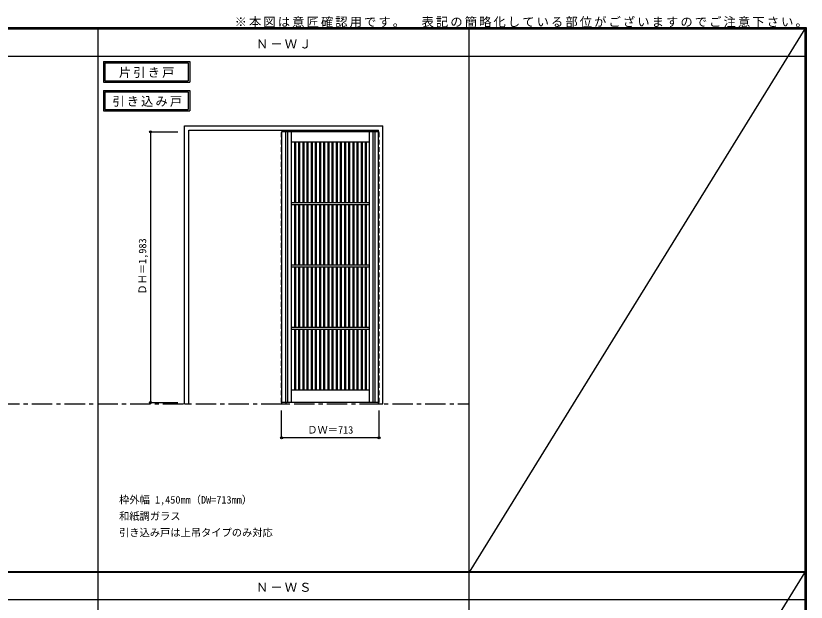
# Model space of a CAD drawing. Units: millimetres, scale not verified. Extents: x -6000 to 5700, y -4307 to 4260.
# Drawn here: x -87 to 5700, y -36 to 4260 of the extents above; entities that cross this region are included whole.
import ezdxf
from ezdxf.enums import TextEntityAlignment as Align

# ---------------------------------------------------------------- set-up
doc = ezdxf.new("R2010")
doc.units = ezdxf.units.MM
doc.header["$LTSCALE"] = 30
doc.header["$PDMODE"] = 32
doc.header["$PDSIZE"] = 15
doc.linetypes.add('CHAIN1', pattern=[8, 5, -1, 1, -1])
doc.linetypes.add('DASHED1', pattern=[1.8, 1.2, -0.6])
for name, color, linetype in [('0-1_通り芯', 7, 'CHAIN1'), ('0-2_扉', 4, 'DASHED1'), ('0-3_仕上げ', 3, 'Continuous'), ('0-4_枠', 3, 'Continuous'), ('0-A_文字', 7, 'Continuous'), ('0-B_寸法', 7, 'Continuous'), ('F-0_補助線', 7, 'Continuous'), ('F-1_枠', 6, 'Continuous')]:
    doc.layers.add(name, color=color, linetype=linetype)
doc.styles.add('ＭＳ ゴシック', font='')
doc.styles.get('ＭＳ ゴシック').set_extended_font_data('MS Gothic')

msp = doc.modelspace()

# ---------------------------------------------------------------- linework, layer by layer
at = {"layer": '0-1_通り芯'}
msp.add_line((-5490, 1418), (3233.5, 1418), dxfattribs=at)
at = {"layer": '0-2_扉', "color": 3, "linetype": 'Continuous'}
for p, q in [((2569.25, 3409.5), (1859.25, 3409.5)), ((1859.25, 3409.5), (1859.25, 1426.5)), ((2569.25, 1426.5), (1859.25, 1426.5))]:
    msp.add_line(p, q, dxfattribs=at)
at = {"layer": '0-2_扉'}
for p, q in [((1859.25, 3409.5), (1859.25, 3405.5)), ((2569.25, 3409.5), (2572.25, 3409.5))]:
    msp.add_line(p, q, dxfattribs=at)
msp.add_lwpolyline([(2569.25, 1426.5), (2572.25, 1426.5), (2572.25, 3409.5)], dxfattribs=at)
at = {"layer": '0-3_仕上げ'}
for p, q in [((1886.75, 3409.5), (1886.75, 1426.5)), ((1901.75, 3409.5), (1901.75, 1426.5)), ((2529.75, 1426.5), (2529.75, 3409.5)), ((2544.75, 1426.5), (2544.75, 3409.5)), ((1952.5, 3333.5), (1952.5, 2891)), ((1960.5, 3333.5), (1960.5, 2891)), ((1983, 3333.5), (1983, 2891)), ((1991, 3333.5), (1991, 2891)), ((2013.5, 3333.5), (2013.5, 2891)), ((2021.5, 3333.5), (2021.5, 2891)), ((2044, 3333.5), (2044, 2891)), ((2052, 3333.5), (2052, 2891)), ((2074.5, 3333.5), (2074.5, 2891)), ((2082.5, 3333.5), (2082.5, 2891)), ((2105, 3333.5), (2105, 2891)), ((2113, 3333.5), (2113, 2891)), ((2135.5, 3333.5), (2135.5, 2891)), ((2143.5, 3333.5), (2143.5, 2891)), ((2166, 3333.5), (2166, 2891)), ((2174, 3333.5), (2174, 2891)), ((2196.5, 3333.5), (2196.5, 2891)), ((2204.5, 3333.5), (2204.5, 2891)), ((2227, 3333.5), (2227, 2891)), ((2235, 3333.5), (2235, 2891)), ((2257.5, 3333.5), (2257.5, 2891)), ((2265.5, 3333.5), (2265.5, 2891)), ((2288, 3333.5), (2288, 2891)), ((2296, 3333.5), (2296, 2891)), ((2318.5, 3333.5), (2318.5, 2891)), ((2326.5, 3333.5), (2326.5, 2891)), ((2349, 3333.5), (2349, 2891)), ((2357, 3333.5), (2357, 2891)), ((2379.5, 3333.5), (2379.5, 2891)), ((2387.5, 3333.5), (2387.5, 2891)), ((2410, 3333.5), (2410, 2891)), ((2418, 3333.5), (2418, 2891)), ((2440.5, 3333.5), (2440.5, 2891)), ((2448.5, 3333.5), (2448.5, 2891)), ((2471, 3333.5), (2471, 2891)), ((2479, 3333.5), (2479, 2891)), ((2502.25, 2891), (1926.5, 2891)), ((2502.25, 2876), (1926.5, 2876)), ((1952.5, 2876), (1952.5, 2433.5)), ((1960.5, 2876), (1960.5, 2433.5)), ((1983, 2876), (1983, 2433.5)), ((1991, 2876), (1991, 2433.5)), ((2013.5, 2876), (2013.5, 2433.5)), ((2021.5, 2876), (2021.5, 2433.5)), ((2044, 2876), (2044, 2433.5)), ((2052, 2876), (2052, 2433.5)), ((2074.5, 2876), (2074.5, 2433.5)), ((2082.5, 2876), (2082.5, 2433.5)), ((2105, 2876), (2105, 2433.5)), ((2113, 2876), (2113, 2433.5)), ((2135.5, 2876), (2135.5, 2433.5)), ((2143.5, 2876), (2143.5, 2433.5)), ((2166, 2876), (2166, 2433.5)), ((2174, 2876), (2174, 2433.5)), ((2196.5, 2876), (2196.5, 2433.5)), ((2204.5, 2876), (2204.5, 2433.5)), ((2227, 2876), (2227, 2433.5)), ((2235, 2876), (2235, 2433.5)), ((2257.5, 2876), (2257.5, 2433.5)), ((2265.5, 2876), (2265.5, 2433.5)), ((2288, 2876), (2288, 2433.5)), ((2296, 2876), (2296, 2433.5)), ((2318.5, 2876), (2318.5, 2433.5)), ((2326.5, 2876), (2326.5, 2433.5)), ((2349, 2876), (2349, 2433.5)), ((2357, 2876), (2357, 2433.5)), ((2379.5, 2876), (2379.5, 2433.5)), ((2387.5, 2876), (2387.5, 2433.5)), ((2410, 2876), (2410, 2433.5)), ((2418, 2876), (2418, 2433.5)), ((2440.5, 2876), (2440.5, 2433.5)), ((2448.5, 2876), (2448.5, 2433.5)), ((2471, 2876), (2471, 2433.5)), ((2479, 2876), (2479, 2433.5)), ((2502.25, 2433.5), (1926.5, 2433.5)), ((2502.25, 2418.5), (1926.5, 2418.5)), ((1952.5, 2418.5), (1952.5, 1976)), ((1960.5, 2418.5), (1960.5, 1976)), ((1983, 2418.5), (1983, 1976)), ((1991, 2418.5), (1991, 1976)), ((2013.5, 2418.5), (2013.5, 1976)), ((2021.5, 2418.5), (2021.5, 1976)), ((2044, 2418.5), (2044, 1976)), ((2052, 2418.5), (2052, 1976)), ((2074.5, 2418.5), (2074.5, 1976)), ((2082.5, 2418.5), (2082.5, 1976)), ((2105, 2418.5), (2105, 1976)), ((2113, 2418.5), (2113, 1976)), ((2135.5, 2418.5), (2135.5, 1976)), ((2143.5, 2418.5), (2143.5, 1976)), ((2166, 2418.5), (2166, 1976)), ((2174, 2418.5), (2174, 1976)), ((2196.5, 2418.5), (2196.5, 1976)), ((2204.5, 2418.5), (2204.5, 1976)), ((2227, 2418.5), (2227, 1976)), ((2235, 2418.5), (2235, 1976)), ((2257.5, 2418.5), (2257.5, 1976)), ((2265.5, 2418.5), (2265.5, 1976)), ((2288, 2418.5), (2288, 1976)), ((2296, 2418.5), (2296, 1976)), ((2318.5, 2418.5), (2318.5, 1976)), ((2326.5, 2418.5), (2326.5, 1976)), ((2349, 2418.5), (2349, 1976)), ((2357, 2418.5), (2357, 1976)), ((2379.5, 2418.5), (2379.5, 1976)), ((2387.5, 2418.5), (2387.5, 1976)), ((2410, 2418.5), (2410, 1976)), ((2418, 2418.5), (2418, 1976)), ((2440.5, 2418.5), (2440.5, 1976)), ((2448.5, 2418.5), (2448.5, 1976)), ((2471, 2418.5), (2471, 1976)), ((2479, 2418.5), (2479, 1976)), ((2502.25, 1976), (1926.5, 1976)), ((2502.25, 1961), (1926.5, 1961)), ((1952.5, 1961), (1952.5, 1518.5)), ((1960.5, 1961), (1960.5, 1518.5)), ((1983, 1961), (1983, 1518.5)), ((1991, 1961), (1991, 1518.5)), ((2013.5, 1961), (2013.5, 1518.5)), ((2021.5, 1961), (2021.5, 1518.5)), ((2044, 1961), (2044, 1518.5)), ((2052, 1961), (2052, 1518.5)), ((2074.5, 1961), (2074.5, 1518.5)), ((2082.5, 1961), (2082.5, 1518.5)), ((2105, 1961), (2105, 1518.5)), ((2113, 1961), (2113, 1518.5)), ((2135.5, 1961), (2135.5, 1518.5)), ((2143.5, 1961), (2143.5, 1518.5)), ((2166, 1961), (2166, 1518.5)), ((2174, 1961), (2174, 1518.5)), ((2196.5, 1961), (2196.5, 1518.5)), ((2204.5, 1961), (2204.5, 1518.5)), ((2227, 1961), (2227, 1518.5)), ((2235, 1961), (2235, 1518.5)), ((2257.5, 1961), (2257.5, 1518.5)), ((2265.5, 1961), (2265.5, 1518.5)), ((2288, 1961), (2288, 1518.5)), ((2296, 1961), (2296, 1518.5)), ((2318.5, 1961), (2318.5, 1518.5)), ((2326.5, 1961), (2326.5, 1518.5)), ((2349, 1961), (2349, 1518.5)), ((2357, 1961), (2357, 1518.5)), ((2379.5, 1961), (2379.5, 1518.5)), ((2387.5, 1961), (2387.5, 1518.5)), ((2410, 1961), (2410, 1518.5)), ((2418, 1961), (2418, 1518.5)), ((2440.5, 1961), (2440.5, 1518.5)), ((2448.5, 1961), (2448.5, 1518.5)), ((2471, 1961), (2471, 1518.5)), ((2479, 1961), (2479, 1518.5))]:
    msp.add_line(p, q, dxfattribs=at)
at = {"layer": '0-3_仕上げ', "color": 7}
for p, q in [((1929.25, 3409.5), (1929.25, 1426.5)), ((2502.25, 1426.5), (2502.25, 3409.5)), ((2502.25, 3333.5), (1929.25, 3333.5)), ((2502.25, 1518.5), (1929.25, 1518.5))]:
    msp.add_line(p, q, dxfattribs=at)
at = {"layer": '0-4_枠'}
for p, q in [((1149.25, 1418), (1149.25, 3453)), ((1149.25, 3453), (2599.25, 3453)), ((1179.25, 3423), (2569.25, 3423)), ((1179.25, 1418), (1179.25, 3423)), ((2569.25, 1418), (2569.25, 3423)), ((2599.25, 1418), (2599.25, 3453)), ((1149.25, 1418), (1179.25, 1418)), ((1859.25, 1426.5), (1859.25, 1418)), ((1859.25, 1418), (1889.25, 1418)), ((1889.25, 1426.5), (1889.25, 1418)), ((2569.25, 1418), (2599.25, 1418))]:
    msp.add_line(p, q, dxfattribs=at)
at = {"layer": '0-4_枠', "color": 4, "linetype": 'DASHED1'}
for p, q in [((1859.25, 1426.5), (1859.25, 3423)), ((1889.25, 1426.5), (1889.25, 3423))]:
    msp.add_line(p, q, dxfattribs=at)
at = {"layer": '0-A_文字'}
for p, q in [((555, 3925), (555, 3775)), ((565, 3915), (565, 3785)), ((565, 3915), (1176.03, 3915)), ((1176.03, 3915), (1176.03, 3785)), ((555, 3775), (1186.03, 3775)), ((565, 3785), (1176.03, 3785)), ((555, 3713.53), (555, 3563.53)), ((565, 3703.53), (565, 3573.53)), ((565, 3703.53), (1176.03, 3703.53)), ((1176.03, 3703.53), (1176.03, 3573.53)), ((555, 3563.53), (1186.03, 3563.53)), ((565, 3573.53), (1176.03, 3573.53))]:
    msp.add_line(p, q, dxfattribs=at)
for points in [[(555, 3925), (1186.03, 3925), (1186.03, 3775)], [(555, 3713.53), (1186.03, 3713.53), (1186.03, 3563.53)]]:
    msp.add_lwpolyline(points, dxfattribs=at)
at = {"layer": '0-B_寸法', "color": 4}
for p, q in [((899.25, 3409.5), (899.25, 1426.5)), ((899.25, 3409.5), (1099.25, 3409.5)), ((899.25, 1426.5), (1099.25, 1426.5)), ((2572.25, 1168), (2572.25, 1368))]:
    msp.add_line(p, q, dxfattribs=at)
msp.add_lwpolyline([(2572.25, 1168), (1859.25, 1168), (1859.25, 1368)], dxfattribs=at)
at = {"layer": '0-B_寸法'}
for p in [(899.25, 3409.5), (899.25, 1426.5), (1859.25, 1168), (2572.25, 1168)]:
    msp.add_point(p, dxfattribs=at)
at = {"layer": 'F-0_補助線'}
for p, q in [((5690, 4165), (3233.5, 184.5)), ((5690, 184.5), (3233.5, -3790))]:
    msp.add_line(p, q, dxfattribs=at)
at = {"layer": 'F-1_枠'}
for p, q in [((-6000, 4175), (5700, 4175)), ((-6000, 4170), (5700, 4170)), ((515, -3790), (515, 4175)), ((3233.5, -3790), (3233.5, 4175)), ((5690, 4175), (5690, -4205)), ((5695, 4175), (5695, -4205)), ((5700, 4175), (5700, -4205)), ((-6000, 4165), (5700, 4165)), ((-6000, 3965), (5700, 3965)), ((-6000, 190.5), (5700, 190.5)), ((-6000, 187.5), (5700, 187.5)), ((-6000, 184.5), (5700, 184.5)), ((-6000, -15.5), (5700, -15.5))]:
    msp.add_line(p, q, dxfattribs=at)

# ---------------------------------------------------------------- texts
at = {"layer": '0-A_文字', "style": 'ＭＳ ゴシック'}
for s, p in [('枠外幅 1,450mm（DW=713mm）', (669.25, 670.5)), ('和紙調ガラス', (669.25, 550.5)), ('引き込み戸は上吊タイプのみ対応', (669.25, 430.5))]:
    msp.add_text(s, height=54.99, dxfattribs=at).set_placement(p, align=Align.BOTTOM_LEFT)
at = {"layer": '0-A_文字', "char_height": 65.98, "attachment_point": 7, "style": 'ＭＳ ゴシック'}
for s, insert in [('\\T1.17;※本図は意匠確認用です。\u3000表記の簡略化している部位がございますのでご注意下さい。', (1515, 4175)), ('\\T1.17;Ｎ－ＷＪ', (1671.75, 4020)), ('\\T1.17;片引き戸', (668.02, 3805)), ('\\T1.17;引き込み戸', (619.66, 3593.53)), ('\\T1.17;Ｎ－ＷＳ', (1671.75, 39.5))]:
    msp.add_mtext(s, dxfattribs=dict(at, insert=insert))
at = {"layer": '0-B_寸法', "style": 'ＭＳ ゴシック'}
msp.add_text('ＤＨ＝1,983', height=54.99, rotation=90, dxfattribs=at).set_placement((884.25, 2217.75), align=Align.BOTTOM_LEFT)
msp.add_text('ＤＷ＝713', height=54.99, dxfattribs=at).set_placement((2047, 1183), align=Align.BOTTOM_LEFT)

doc.saveas('drawing.dxf')
